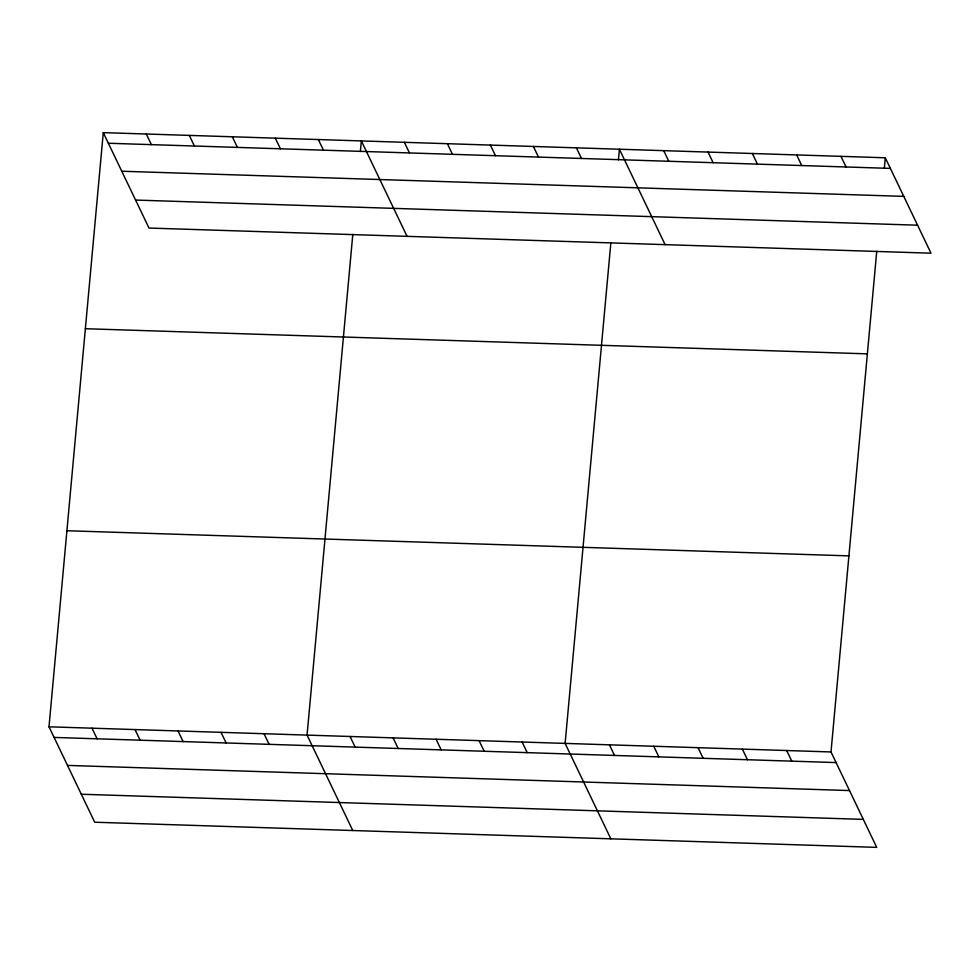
<?xml version="1.0" encoding="UTF-8"?>
<svg xmlns="http://www.w3.org/2000/svg" width="980" height="980" viewBox="0 0 980 980"><rect width="100%" height="100%" fill="white"/><g stroke="black" fill="none" stroke-linecap="round" stroke-linejoin="round"><path stroke-width="1.47" d="M876.745 251.297L831.003 751.954L876.72 847.369L94.717 822.22L49 726.805L103.28 132.631L885.283 157.78L931 253.195L148.997 228.046L103.28 132.631M352.8 234.441L307.059 735.11L352.776 830.513M360.383 151.496L361.351 140.936L407.055 236.339M610.859 242.746L565.117 743.404L610.834 838.819M618.441 159.789L619.409 149.23L665.114 244.645M884.327 168.339L885.283 157.78M108.364 143.252L890.379 168.401M121.777 171.231L903.781 196.38M135.583 200.067L917.598 225.204M85.37 328.716L867.374 353.854M66.91 530.731L848.913 555.88M49 726.805L831.003 751.954M54.084 737.426L836.087 762.575M67.498 765.405L849.501 790.554M81.303 794.241L863.307 819.378M840.975 156.359L846.058 166.968M796.654 154.926L801.75 165.547M752.346 153.505L757.43 164.125M708.038 152.084L713.122 162.692M663.717 150.651L668.801 161.271M576.399 147.845L581.483 158.466M533.39 146.461L538.473 157.082M786.695 750.533L791.779 761.142M490.38 145.077L495.464 155.697M742.375 749.112L747.458 759.721M447.37 143.692L452.454 154.313M698.066 747.679L703.15 758.3M404.36 142.321L409.444 152.929M653.746 746.258L658.842 756.866M609.438 744.837L614.521 755.445M318.329 139.552L323.425 150.161M275.319 138.168L280.415 148.776M232.309 136.784L237.405 147.404M522.107 742.019L527.203 752.64M189.299 135.399L194.395 146.02M479.098 740.635L484.194 751.256M146.29 134.015L151.373 144.636M436.088 739.263L441.184 749.872M393.078 737.879L398.162 748.487M350.068 736.495L355.152 747.103M264.049 733.726L269.132 744.335M221.039 732.342L226.123 742.963M178.029 730.958L183.113 741.578M135.02 729.573L140.103 740.194M92.01 728.189L97.094 738.81"/></g></svg>
